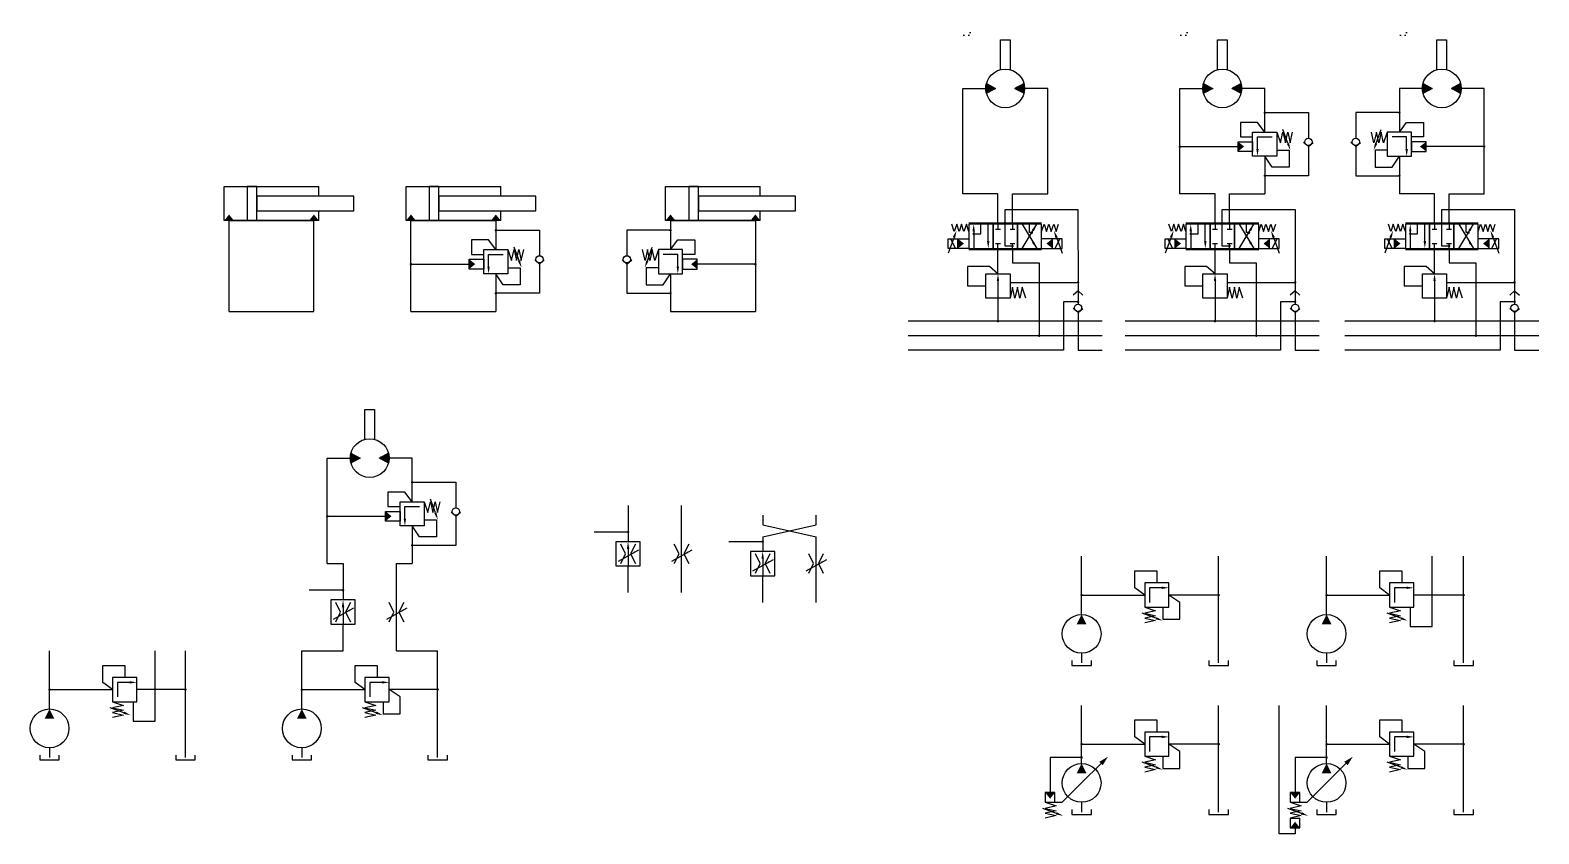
# Model space of a CAD drawing. Header units: inches. Extents: x 18 to 95.7, y 12.6 to 48.1.
# Drawn here: x 18 to 56.88, y 25.91 to 46.63 of the extents above; entities that cross this region are included whole.
import ezdxf
from ezdxf.lldxf.tags import DXFTag

# ---------------------------------------------------------------- set-up
doc = ezdxf.new("R2010")
doc.units = ezdxf.units.IN
doc.header["$LTSCALE"] = 0.25
doc.header["$MEASUREMENT"] = 0
tags = doc.linetypes.add('HIDDEN', pattern=[0.375, 0.25, -0.125]).pattern_tags.tags
tags[6:7] = [DXFTag(74, 4), DXFTag(75, 0), DXFTag(340, '0'), DXFTag(46, 1.0), DXFTag(50, 0.0), DXFTag(44, 0.0), DXFTag(45, 0.0)]
tags[4:5] = [DXFTag(74, 4), DXFTag(75, 0), DXFTag(340, '0'), DXFTag(46, 1.0), DXFTag(50, 0.0), DXFTag(44, 0.0), DXFTag(45, 0.0)]
pattern_1 = [(0, (-5.75, 0), (0.0625, 0.125), [0, -0.125])]
pattern_2 = [(45, (-5.75, 0), (-0.000883883476, 0.000883883476), [])]
pattern_3 = [(0, (-11.40625, 0), (0.0625, 0.125), [0, -0.125])]
pattern_4 = [(45, (-11.40625, 0), (-0.000883883476, 0.000883883476), [])]
pattern_5 = [(0, (-17, 0), (0.0625, 0.125), [0, -0.125])]
pattern_6 = [(45, (-17, 0), (-0.000883883476, 0.000883883476), [])]
pattern_7 = [(0, (-33.375, -9.53125), (0.0625, 0.125), [0, -0.125])]
pattern_8 = [(45, (-33.375, -9.53125), (-0.000883883476, 0.000883883476), [])]

msp = doc.modelspace()

# ---------------------------------------------------------------- hatches: boundary and pattern name
h = msp.add_hatch()
h.set_pattern_fill('DOTS', color=256, scale=2)
h.set_pattern_definition([(0, (-18.37814, 1.37706), (0.0625, 0.125), [0, -0.125])])
h.paths.add_polyline_path([(42.231, 46.627), (41.997, 46.502), (42.231, 46.377, 0.063254), (42.247, 46.502, 0.063254)])
h = msp.add_hatch()
h.set_pattern_fill('DOTS', color=256, scale=5)
h.set_pattern_definition([(0, (-17, 0), (0.15625, 0.3125), [0, -0.3125])])
h.paths.add_polyline_path([(42.231, 46.627), (41.997, 46.502), (42.231, 46.377, 0.063254), (42.247, 46.502, 0.063254)])
h = msp.add_hatch()
h.set_pattern_fill('DOTS', color=256, scale=2)
h.set_pattern_definition([(0, (-12.78439, 1.37706), (0.0625, 0.125), [0, -0.125])])
h.paths.add_polyline_path([(47.825, 46.627), (47.591, 46.502), (47.825, 46.377, 0.063254), (47.841, 46.502, 0.063254)])
h = msp.add_hatch()
h.set_pattern_fill('DOTS', color=256, scale=5)
h.set_pattern_definition([(0, (-11.40625, 0), (0.15625, 0.3125), [0, -0.3125])])
h.paths.add_polyline_path([(47.825, 46.627), (47.591, 46.502), (47.825, 46.377, 0.063254), (47.841, 46.502, 0.063254)])
h = msp.add_hatch()
h.set_pattern_fill('DOTS', color=256, scale=2)
h.set_pattern_definition([(0, (-7.12814, 1.37706), (0.0625, 0.125), [0, -0.125])])
h.paths.add_polyline_path([(53.481, 46.627), (53.247, 46.502), (53.481, 46.377, 0.063254), (53.497, 46.502, 0.063254)])
h = msp.add_hatch()
h.set_pattern_fill('DOTS', color=256, scale=5)
h.set_pattern_definition([(0, (-5.75, 0), (0.15625, 0.3125), [0, -0.3125])])
h.paths.add_polyline_path([(53.481, 46.627), (53.247, 46.502), (53.481, 46.377, 0.063254), (53.497, 46.502, 0.063254)])
h = msp.add_hatch()
h.set_pattern_fill('DOTS', color=256, scale=2)
h.set_pattern_definition(pattern_5)
h.paths.add_polyline_path([(42.641, 45.25), (42.875, 45.125), (42.641, 45, -0.063254), (42.625, 45.125, -0.063254)])
h = msp.add_hatch()
h.set_pattern_fill('DOTS', color=256)
h.set_pattern_definition([(0, (-17, 0), (0.03125, 0.0625), [0, -0.0625])])
h.paths.add_polyline_path([(42.641, 45.25), (42.875, 45.125), (42.641, 45, -0.063254), (42.625, 45.125, -0.063254)])
h = msp.add_hatch()
h.set_pattern_fill('ANSI31', color=256, scale=0.01)
h.set_pattern_definition(pattern_6)
h.paths.add_polyline_path([(42.625, 45.125, -0.063254), (42.641, 45.25), (42.875, 45.125), (42.641, 45, -0.063254)])
h = msp.add_hatch()
h.set_pattern_fill('DOTS', color=256, scale=2)
h.set_pattern_definition(pattern_5)
h.paths.add_polyline_path([(43.609, 45.25), (43.375, 45.125), (43.609, 45, 0.063254), (43.625, 45.125, 0.063254)])
h = msp.add_hatch()
h.set_pattern_fill('ANSI31', color=256, scale=0.01)
h.set_pattern_definition(pattern_6)
h.paths.add_polyline_path([(43.625, 45.125, 0.063254), (43.609, 45.25), (43.375, 45.125), (43.609, 45, 0.063254)])
h = msp.add_hatch()
h.set_pattern_fill('DOTS', color=256, scale=2)
h.set_pattern_definition(pattern_3)
h.paths.add_polyline_path([(48.235, 45.25), (48.469, 45.125), (48.235, 45, -0.063254), (48.219, 45.125, -0.063254)])
h = msp.add_hatch()
h.set_pattern_fill('DOTS', color=256)
h.set_pattern_definition([(0, (-11.40625, 0), (0.03125, 0.0625), [0, -0.0625])])
h.paths.add_polyline_path([(48.235, 45.25), (48.469, 45.125), (48.235, 45, -0.063254), (48.219, 45.125, -0.063254)])
h = msp.add_hatch()
h.set_pattern_fill('ANSI31', color=256, scale=0.01)
h.set_pattern_definition(pattern_4)
h.paths.add_polyline_path([(48.219, 45.125, -0.063254), (48.235, 45.25), (48.469, 45.125), (48.235, 45, -0.063254)])
h = msp.add_hatch()
h.set_pattern_fill('DOTS', color=256, scale=2)
h.set_pattern_definition(pattern_3)
h.paths.add_polyline_path([(49.203, 45.25), (48.969, 45.125), (49.203, 45, 0.063254), (49.219, 45.125, 0.063254)])
h = msp.add_hatch()
h.set_pattern_fill('ANSI31', color=256, scale=0.01)
h.set_pattern_definition(pattern_4)
h.paths.add_polyline_path([(49.219, 45.125, 0.063254), (49.203, 45.25), (48.969, 45.125), (49.203, 45, 0.063254)])
h = msp.add_hatch()
h.set_pattern_fill('DOTS', color=256, scale=2)
h.set_pattern_definition(pattern_1)
h.paths.add_polyline_path([(53.891, 45.25), (54.125, 45.125), (53.891, 45, -0.063254), (53.875, 45.125, -0.063254)])
h = msp.add_hatch()
h.set_pattern_fill('DOTS', color=256)
h.set_pattern_definition([(0, (-5.75, 0), (0.03125, 0.0625), [0, -0.0625])])
h.paths.add_polyline_path([(53.891, 45.25), (54.125, 45.125), (53.891, 45, -0.063254), (53.875, 45.125, -0.063254)])
h = msp.add_hatch()
h.set_pattern_fill('ANSI31', color=256, scale=0.01)
h.set_pattern_definition(pattern_2)
h.paths.add_polyline_path([(53.875, 45.125, -0.063254), (53.891, 45.25), (54.125, 45.125), (53.891, 45, -0.063254)])
h = msp.add_hatch()
h.set_pattern_fill('DOTS', color=256, scale=2)
h.set_pattern_definition(pattern_1)
h.paths.add_polyline_path([(54.859, 45.25), (54.625, 45.125), (54.859, 45, 0.063254), (54.875, 45.125, 0.063254)])
h = msp.add_hatch()
h.set_pattern_fill('ANSI31', color=256, scale=0.01)
h.set_pattern_definition(pattern_2)
h.paths.add_polyline_path([(54.875, 45.125, 0.063254), (54.859, 45.25), (54.625, 45.125), (54.859, 45, 0.063254)])
h = msp.add_hatch()
h.set_pattern_fill('DOTS', color=256, scale=2)
h.set_pattern_definition(pattern_7)
h.paths.add_polyline_path([(26.266, 35.719), (26.5, 35.594), (26.266, 35.469, -0.063254), (26.25, 35.594, -0.063254)])
h = msp.add_hatch()
h.set_pattern_fill('DOTS', color=256)
h.set_pattern_definition([(0, (-33.375, -9.53125), (0.03125, 0.0625), [0, -0.0625])])
h.paths.add_polyline_path([(26.266, 35.719), (26.5, 35.594), (26.266, 35.469, -0.063254), (26.25, 35.594, -0.063254)])
h = msp.add_hatch()
h.set_pattern_fill('ANSI31', color=256, scale=0.01)
h.set_pattern_definition(pattern_8)
h.paths.add_polyline_path([(26.25, 35.594, -0.063254), (26.266, 35.719), (26.5, 35.594), (26.266, 35.469, -0.063254)])
h = msp.add_hatch()
h.set_pattern_fill('DOTS', color=256, scale=2)
h.set_pattern_definition(pattern_7)
h.paths.add_polyline_path([(27, 35.594), (27.234, 35.469, 0.063254), (27.25, 35.594, 0.063254), (27.234, 35.719)])
h = msp.add_hatch()
h.set_pattern_fill('ANSI31', color=256, scale=0.01)
h.set_pattern_definition(pattern_8)
h.paths.add_polyline_path([(27.234, 35.469, 0.063254), (27.25, 35.594, 0.063254), (27.234, 35.719), (27, 35.594)])

# ---------------------------------------------------------------- linework, layer by layer
for p, q in [((49.5, 44), (50.125, 44)), ((49.5, 43.375), (49.5, 44)), ((50.125, 44), (50.125, 43.375)), ((53.594, 44), (52.969, 44)), ((52.969, 44), (52.969, 43.375)), ((53.594, 43.375), (53.594, 44)), ((50.125, 43.375), (49.5, 43.375)), ((52.969, 43.375), (53.594, 43.375)), ((42.188, 41.656), (44.062, 41.656)), ((42.188, 41.625), (42.188, 41)), ((42.812, 41.625), (42.188, 41.625)), ((42.812, 41.625), (42.812, 41)), ((43.438, 41.625), (42.812, 41.625)), ((42.812, 41), (42.812, 41.625)), ((43.438, 41), (43.438, 41.625)), ((43.438, 41.625), (43.438, 41)), ((44.062, 41.625), (43.438, 41.625)), ((43.438, 41), (43.438, 41.625)), ((43.562, 41), (43.938, 41.625)), ((43.562, 41.625), (43.938, 41)), ((44.062, 41), (44.062, 41.625)), ((47.781, 41.656), (49.656, 41.656)), ((47.781, 41.625), (47.781, 41)), ((48.406, 41.625), (47.781, 41.625)), ((48.406, 41.625), (48.406, 41)), ((49.031, 41.625), (48.406, 41.625)), ((48.406, 41), (48.406, 41.625)), ((49.031, 41), (49.031, 41.625)), ((49.031, 41.625), (49.031, 41)), ((49.656, 41.625), (49.031, 41.625)), ((49.031, 41), (49.031, 41.625)), ((49.156, 41), (49.531, 41.625)), ((49.156, 41.625), (49.531, 41)), ((49.656, 41), (49.656, 41.625)), ((53.438, 41.656), (55.312, 41.656)), ((53.438, 41.625), (53.438, 41)), ((54.062, 41.625), (53.438, 41.625)), ((54.062, 41.625), (54.062, 41)), ((54.688, 41.625), (54.062, 41.625)), ((54.062, 41), (54.062, 41.625)), ((54.688, 41), (54.688, 41.625)), ((54.688, 41.625), (54.688, 41)), ((55.312, 41.625), (54.688, 41.625)), ((54.688, 41), (54.688, 41.625)), ((54.812, 41), (55.188, 41.625)), ((54.812, 41.625), (55.188, 41)), ((55.312, 41), (55.312, 41.625)), ((29.688, 40.969), (30.312, 40.969)), ((29.688, 40.344), (29.688, 40.969)), ((30.312, 40.969), (30.312, 40.344)), ((34.812, 40.969), (34.188, 40.969)), ((34.188, 40.969), (34.188, 40.344)), ((34.812, 40.344), (34.812, 40.969)), ((42.188, 41), (42.812, 41)), ((42.188, 40.969), (44.062, 40.969)), ((42.812, 41), (43.438, 41)), ((43.438, 41), (44.062, 41)), ((47.781, 41), (48.406, 41)), ((47.781, 40.969), (49.656, 40.969)), ((48.406, 41), (49.031, 41)), ((49.031, 41), (49.656, 41)), ((53.438, 41), (54.062, 41)), ((53.438, 40.969), (55.312, 40.969)), ((54.062, 41), (54.688, 41)), ((54.688, 41), (55.312, 41)), ((30.312, 40.344), (29.688, 40.344)), ((34.188, 40.344), (34.812, 40.344)), ((42.625, 39.719), (42.625, 40.344)), ((42.625, 40.344), (43.25, 40.344)), ((43.25, 40.344), (43.25, 39.719)), ((48.219, 39.719), (48.219, 40.344)), ((48.219, 40.344), (48.844, 40.344)), ((48.844, 40.344), (48.844, 39.719)), ((53.875, 39.719), (53.875, 40.344)), ((53.875, 40.344), (54.5, 40.344)), ((54.5, 40.344), (54.5, 39.719)), ((43.25, 39.719), (42.625, 39.719)), ((48.844, 39.719), (48.219, 39.719)), ((54.5, 39.719), (53.875, 39.719)), ((27.531, 34.469), (28.156, 34.469)), ((27.531, 33.844), (27.531, 34.469)), ((28.156, 34.469), (28.156, 33.844)), ((28.156, 33.844), (27.531, 33.844)), ((33.094, 33.438), (33.094, 32.812)), ((33.719, 33.438), (33.094, 33.438)), ((33.719, 32.812), (33.719, 33.438)), ((33.156, 32.938), (33.682, 33.229)), ((34.531, 32.938), (35.057, 33.229)), ((36.562, 33.188), (36.562, 32.562)), ((37.188, 33.188), (36.562, 33.188)), ((37.188, 32.562), (37.188, 33.188)), ((33.094, 32.812), (33.719, 32.812)), ((36.625, 32.688), (37.151, 32.979)), ((38, 32.688), (38.526, 32.979)), ((36.562, 32.562), (37.188, 32.562)), ((46.719, 32.375), (46.719, 31.75)), ((47.344, 32.375), (46.719, 32.375)), ((47.344, 31.75), (47.344, 32.375)), ((53.031, 32.375), (53.031, 31.75)), ((53.656, 32.375), (53.031, 32.375)), ((53.656, 31.75), (53.656, 32.375)), ((25.75, 31.938), (25.75, 31.312)), ((26.375, 31.938), (25.75, 31.938)), ((26.375, 31.312), (26.375, 31.938)), ((25.812, 31.438), (26.338, 31.729)), ((27.188, 31.438), (27.713, 31.729)), ((46.719, 31.75), (47.344, 31.75)), ((53.031, 31.75), (53.656, 31.75)), ((25.75, 31.312), (26.375, 31.312)), ((44.844, 30.375), (44.844, 30.25)), ((45.344, 30.25), (45.344, 30.375)), ((48.375, 30.375), (48.375, 30.25)), ((48.875, 30.25), (48.875, 30.375)), ((51.156, 30.375), (51.156, 30.25)), ((51.656, 30.25), (51.656, 30.375)), ((54.688, 30.375), (54.688, 30.25)), ((55.188, 30.25), (55.188, 30.375)), ((20.125, 29.938), (20.125, 29.312)), ((20.75, 29.938), (20.125, 29.938)), ((20.75, 29.312), (20.75, 29.938)), ((26.625, 29.938), (26.625, 29.312)), ((27.25, 29.938), (26.625, 29.938)), ((27.25, 29.312), (27.25, 29.938)), ((44.844, 30.25), (45.344, 30.25)), ((48.375, 30.25), (48.875, 30.25)), ((51.156, 30.25), (51.656, 30.25)), ((54.688, 30.25), (55.188, 30.25)), ((20.125, 29.312), (20.75, 29.312)), ((26.625, 29.312), (27.25, 29.312)), ((46.719, 28.531), (46.719, 27.906)), ((47.344, 28.531), (46.719, 28.531)), ((47.344, 27.906), (47.344, 28.531)), ((53.031, 28.531), (53.031, 27.906)), ((53.656, 28.531), (53.031, 28.531)), ((53.656, 27.906), (53.656, 28.531)), ((18.25, 27.938), (18.25, 27.812)), ((18.25, 27.812), (18.75, 27.812)), ((18.75, 27.812), (18.75, 27.938)), ((21.75, 27.938), (21.75, 27.812)), ((21.75, 27.812), (22.25, 27.812)), ((22.25, 27.812), (22.25, 27.938)), ((24.75, 27.938), (24.75, 27.812)), ((24.75, 27.812), (25.25, 27.812)), ((25.25, 27.812), (25.25, 27.938)), ((28.25, 27.938), (28.25, 27.812)), ((28.25, 27.812), (28.75, 27.812)), ((28.75, 27.812), (28.75, 27.938)), ((46.719, 27.906), (47.344, 27.906)), ((53.031, 27.906), (53.656, 27.906)), ((44.844, 26.531), (44.844, 26.406)), ((45.344, 26.406), (45.344, 26.531)), ((48.375, 26.531), (48.375, 26.406)), ((48.875, 26.406), (48.875, 26.531)), ((51.156, 26.531), (51.156, 26.406)), ((51.656, 26.406), (51.656, 26.531)), ((54.688, 26.531), (54.688, 26.406)), ((55.188, 26.406), (55.188, 26.531)), ((44.844, 26.406), (45.344, 26.406)), ((48.375, 26.406), (48.875, 26.406)), ((50.469, 26.312), (50.719, 26.312)), ((51.156, 26.406), (51.656, 26.406)), ((54.688, 26.406), (55.188, 26.406))]:
    msp.add_line(p, q)
for points in [[(43, 45.609), (43, 46.375), (43.25, 46.375), (43.25, 45.609)], [(48.594, 45.609), (48.594, 46.375), (48.844, 46.375), (48.844, 45.609)], [(54.25, 45.609), (54.25, 46.375), (54.5, 46.375), (54.5, 45.609)], [(42.031, 42.406), (42.031, 45.125), (42.875, 45.125)], [(44.219, 42.406), (44.219, 45.125), (43.375, 45.125)], [(47.625, 42.406), (47.625, 45.125), (48.469, 45.125)], [(49.812, 44), (49.812, 45.125), (49.219, 45.125)], [(53.875, 45.125), (53.281, 45.125), (53.281, 44)], [(55.469, 42.406), (55.469, 45.125), (54.625, 45.125)], [(49.812, 44.5), (50.938, 44.5), (50.938, 43.843)], [(53.281, 44.5), (52.156, 44.5), (52.156, 43.843)], [(50.125, 44), (50.219, 43.719), (50.281, 44), (50.344, 43.719), (50.406, 44), (50.469, 43.719), (50.531, 44)], [(50.41, 43.71), (50.281, 44.062)], [(52.969, 44), (52.875, 43.719), (52.812, 44), (52.75, 43.719), (52.688, 44), (52.625, 43.719), (52.562, 44)], [(52.684, 43.71), (52.812, 44.062)], [(49.625, 43.562), (49.625, 43.875), (50, 43.875)], [(50.937, 43.624), (50.937, 42.875), (49.812, 42.875)], [(50.937, 43.624), (50.812, 43.734)], [(50.937, 43.624), (51.061, 43.734)], [(52.157, 43.624), (52.033, 43.734)], [(52.157, 43.624), (52.281, 43.734)], [(52.157, 43.624), (52.157, 42.875), (53.281, 42.875)], [(53.469, 43.562), (53.469, 43.875), (53.094, 43.875)], [(49.812, 43.375), (49.812, 42.406)], [(53.281, 43.375), (53.281, 42.406)], [(23, 42.594), (25.438, 42.594)], [(23, 41.719), (23, 42.594)], [(25.438, 42.344), (25.438, 42.594)], [(27.688, 41.719), (27.688, 42.594)], [(27.688, 42.594), (30.125, 42.594)], [(30.125, 42.344), (30.125, 42.594)], [(34.375, 42.594), (36.812, 42.594)], [(34.375, 41.719), (34.375, 42.594)], [(36.812, 42.344), (36.812, 42.594)], [(42.938, 42.406), (42.031, 42.406)], [(42.938, 41.625), (42.938, 42.406)], [(43.312, 41.625), (43.312, 42.406)], [(43.312, 42.406), (44.219, 42.406)], [(48.531, 42.406), (47.625, 42.406)], [(48.531, 41.625), (48.531, 42.406)], [(48.906, 41.625), (48.906, 42.406)], [(48.906, 42.406), (49.812, 42.406)], [(54.188, 42.406), (53.281, 42.406)], [(54.188, 41.625), (54.188, 42.406)], [(54.562, 41.625), (54.562, 42.406)], [(54.562, 42.406), (55.469, 42.406)], [(25.438, 41.719), (23, 41.719)], [(23.125, 39.375), (23.125, 41.719)], [(23.125, 41.719), (25.312, 41.719)], [(25.312, 39.375), (25.312, 41.719)], [(25.438, 41.719), (25.438, 41.969)], [(30.125, 41.719), (27.688, 41.719)], [(27.812, 39.375), (27.812, 41.719)], [(27.812, 41.719), (30, 41.719)], [(30, 41.719), (30, 40.969)], [(30.125, 41.719), (30.125, 41.969)], [(36.812, 41.719), (34.375, 41.719)], [(34.5, 41.719), (34.5, 40.969)], [(34.5, 41.719), (36.687, 41.719)], [(36.687, 41.719), (36.687, 40.344), (36.687, 39.375)], [(36.812, 41.719), (36.812, 41.969)], [(42.188, 41.438), (42.125, 41.625), (42.062, 41.438), (42, 41.625), (41.938, 41.438), (41.875, 41.625), (41.812, 41.438), (41.75, 41.625)], [(42.688, 41.188), (42.688, 41.625)], [(42.938, 41.625), (42.938, 41.5)], [(43.312, 41.625), (43.312, 41.5)], [(44.062, 41.438), (44.125, 41.625), (44.188, 41.438), (44.25, 41.625), (44.312, 41.438), (44.375, 41.625), (44.438, 41.438), (44.5, 41.625)], [(47.781, 41.438), (47.719, 41.625), (47.656, 41.438), (47.594, 41.625), (47.531, 41.438), (47.469, 41.625), (47.406, 41.438), (47.344, 41.625)], [(48.281, 41.188), (48.281, 41.625)], [(48.531, 41.625), (48.531, 41.5)], [(48.906, 41.625), (48.906, 41.5)], [(49.656, 41.438), (49.719, 41.625), (49.781, 41.438), (49.844, 41.625), (49.906, 41.438), (49.969, 41.625), (50.031, 41.438), (50.094, 41.625)], [(53.438, 41.438), (53.375, 41.625), (53.312, 41.438), (53.25, 41.625), (53.188, 41.438), (53.125, 41.625), (53.062, 41.438), (53, 41.625)], [(53.938, 41.188), (53.938, 41.625)], [(54.188, 41.625), (54.188, 41.5)], [(54.562, 41.625), (54.562, 41.5)], [(55.312, 41.438), (55.375, 41.625), (55.438, 41.438), (55.5, 41.625), (55.562, 41.438), (55.625, 41.625), (55.688, 41.438), (55.75, 41.625)], [(30, 41.469), (31.125, 41.469), (31.125, 40.812)], [(34.5, 41.469), (33.375, 41.469), (33.375, 40.812)], [(41.806, 41.286), (41.656, 40.875)], [(41.906, 41), (41.656, 41), (41.656, 41.25), (41.906, 41.25)], [(41.719, 41.25), (41.844, 41)], [(42.188, 41), (41.906, 41), (41.906, 41.25), (42.188, 41.25)], [(42.312, 41.438), (42.312, 41)], [(42.875, 41.5), (43, 41.5)], [(43.25, 41.5), (43.375, 41.5)], [(44.062, 41), (44.344, 41), (44.344, 41.25), (44.062, 41.25)], [(44.344, 41), (44.594, 41), (44.594, 41.25), (44.344, 41.25)], [(44.531, 41.25), (44.406, 41)], [(44.444, 41.286), (44.594, 40.875)], [(47.4, 41.286), (47.25, 40.875)], [(47.5, 41), (47.25, 41), (47.25, 41.25), (47.5, 41.25)], [(47.312, 41.25), (47.438, 41)], [(47.781, 41), (47.5, 41), (47.5, 41.25), (47.781, 41.25)], [(47.906, 41.438), (47.906, 41)], [(48.469, 41.5), (48.594, 41.5)], [(48.844, 41.5), (48.969, 41.5)], [(49.656, 41), (49.938, 41), (49.938, 41.25), (49.656, 41.25)], [(49.938, 41), (50.188, 41), (50.188, 41.25), (49.938, 41.25)], [(50.125, 41.25), (50, 41)], [(50.038, 41.286), (50.188, 40.875)], [(53.056, 41.286), (52.906, 40.875)], [(53.156, 41), (52.906, 41), (52.906, 41.25), (53.156, 41.25)], [(52.969, 41.25), (53.094, 41)], [(53.438, 41), (53.156, 41), (53.156, 41.25), (53.438, 41.25)], [(53.562, 41.438), (53.562, 41)], [(54.125, 41.5), (54.25, 41.5)], [(54.5, 41.5), (54.625, 41.5)], [(55.312, 41), (55.594, 41), (55.594, 41.25), (55.312, 41.25)], [(55.594, 41), (55.844, 41), (55.844, 41.25), (55.594, 41.25)], [(55.781, 41.25), (55.656, 41)], [(55.694, 41.286), (55.844, 40.875)], [(29.812, 40.531), (29.812, 40.844), (30.188, 40.844)], [(30.312, 40.969), (30.406, 40.688), (30.469, 40.969), (30.531, 40.688), (30.594, 40.969), (30.656, 40.688), (30.719, 40.969)], [(30.597, 40.679), (30.469, 41.031)], [(34.188, 40.969), (34.094, 40.688), (34.031, 40.969), (33.969, 40.688), (33.906, 40.969), (33.844, 40.688), (33.781, 40.969)], [(33.903, 40.679), (34.031, 41.031)], [(34.688, 40.531), (34.688, 40.844), (34.312, 40.844)], [(42.875, 41.125), (43, 41.125)], [(42.938, 41), (42.938, 41.125)], [(42.938, 40.344), (42.938, 41)], [(43.25, 41.125), (43.375, 41.125)], [(43.312, 41), (43.312, 41.125)], [(43.312, 41), (43.312, 40.625), (44, 40.625), (44, 38.75)], [(48.469, 41.125), (48.594, 41.125)], [(48.531, 41), (48.531, 41.125)], [(48.531, 40.344), (48.531, 41)], [(48.844, 41.125), (48.969, 41.125)], [(48.906, 41), (48.906, 41.125)], [(48.906, 41), (48.906, 40.625), (49.594, 40.625), (49.594, 38.75)], [(54.125, 41.125), (54.25, 41.125)], [(54.188, 41), (54.188, 41.125)], [(54.188, 40.344), (54.188, 41)], [(54.5, 41.125), (54.625, 41.125)], [(54.562, 41), (54.562, 41.125)], [(54.562, 41), (54.562, 40.625), (55.25, 40.625), (55.25, 38.75)], [(31.124, 40.593), (31.124, 39.844), (30, 39.844)], [(31.124, 40.593), (31, 40.702)], [(31.124, 40.593), (31.248, 40.702)], [(33.376, 40.593), (33.252, 40.702)], [(33.376, 40.593), (33.5, 40.702)], [(33.376, 40.593), (33.376, 39.844), (34.5, 39.844)], [(30, 40.344), (30, 39.375)], [(34.5, 40.344), (34.5, 39.375)], [(42.938, 40.156), (42.938, 39.719)], [(48.531, 40.156), (48.531, 39.719)], [(54.188, 40.156), (54.188, 39.719)], [(42.938, 39.719), (42.938, 39.125)], [(43.656, 39.719), (43.562, 40), (43.5, 39.719), (43.438, 40), (43.375, 39.719), (43.312, 40), (43.25, 39.719)], [(45.001, 39.906), (44.877, 39.797)], [(45.001, 39.906), (45.125, 39.797)], [(48.531, 39.719), (48.531, 39.125)], [(49.25, 39.719), (49.156, 40), (49.094, 39.719), (49.031, 40), (48.969, 39.719), (48.906, 40), (48.844, 39.719)], [(50.595, 39.906), (50.471, 39.797)], [(50.595, 39.906), (50.719, 39.797)], [(54.188, 39.719), (54.188, 39.125)], [(54.906, 39.719), (54.812, 40), (54.75, 39.719), (54.688, 40), (54.625, 39.719), (54.562, 40), (54.5, 39.719)], [(56.251, 39.906), (56.127, 39.797)], [(56.251, 39.906), (56.375, 39.797)], [(23.125, 39.375), (25.312, 39.375)], [(27.812, 39.375), (30, 39.375)], [(34.5, 39.375), (36.687, 39.375)], [(45.001, 39.344), (44.877, 39.453)], [(45.001, 39.344), (45.125, 39.453)], [(50.595, 39.344), (50.471, 39.453)], [(50.595, 39.344), (50.719, 39.453)], [(56.251, 39.344), (56.127, 39.453)], [(56.251, 39.344), (56.375, 39.453)], [(45.625, 39.125), (40.625, 39.125)], [(51.219, 39.125), (46.219, 39.125)], [(56.875, 39.125), (51.875, 39.125)], [(45.625, 38.75), (40.625, 38.75)], [(51.219, 38.75), (46.219, 38.75)], [(56.875, 38.75), (51.875, 38.75)], [(26.625, 36.078), (26.625, 36.844), (26.875, 36.844), (26.875, 36.078)], [(25.656, 32.875), (25.656, 35.594), (26.5, 35.594)], [(27.844, 34.469), (27.844, 35.594), (27.25, 35.594)], [(27.844, 34.969), (28.969, 34.969), (28.969, 34.312)], [(27.656, 34.031), (27.656, 34.344), (28.031, 34.344)], [(28.156, 34.469), (28.25, 34.188), (28.312, 34.469), (28.375, 34.188), (28.438, 34.469), (28.5, 34.188), (28.562, 34.469)], [(28.441, 34.179), (28.312, 34.531)], [(33.406, 34.375), (33.406, 33.438)], [(34.781, 32.125), (34.781, 34.375)], [(28.968, 34.093), (28.968, 33.344), (27.844, 33.344)], [(27.844, 33.844), (27.844, 32.875)], [(28.968, 34.093), (28.844, 34.202)], [(28.968, 34.093), (29.092, 34.202)], [(36.875, 34.125), (36.875, 33.875)], [(36.875, 33.562), (38.25, 33.875)], [(36.875, 33.875), (38.25, 33.562)], [(38.25, 33.875), (38.25, 34.125)], [(36.875, 33.562), (36.875, 33.188)], [(38.25, 31.875), (38.25, 33.562)], [(33.219, 32.875), (33.344, 33.125), (33.219, 33.375)], [(33.406, 33.25), (33.406, 32.812)], [(33.594, 33.375), (33.469, 33.125), (33.594, 32.875)], [(34.594, 32.875), (34.719, 33.125), (34.594, 33.375)], [(34.969, 33.375), (34.844, 33.125), (34.969, 32.875)], [(36.687, 32.625), (36.812, 32.875), (36.687, 33.125)], [(37.062, 33.125), (36.937, 32.875), (37.062, 32.625)], [(38.062, 32.625), (38.187, 32.875), (38.062, 33.125)], [(38.437, 33.125), (38.312, 32.875), (38.437, 32.625)], [(45.094, 31.562), (45.094, 33.062)], [(48.625, 30.312), (48.625, 33.062)], [(51.406, 31.562), (51.406, 33.062)], [(54.938, 30.312), (54.938, 33.062)], [(25.656, 32.875), (26.062, 32.875)], [(26.062, 32.875), (26.062, 31.938)], [(27.438, 30.625), (27.438, 32.875)], [(27.438, 32.875), (27.844, 32.875)], [(33.406, 32.125), (33.406, 32.812)], [(36.875, 33), (36.875, 32.562)], [(36.875, 31.875), (36.875, 32.562)], [(45.094, 32.062), (46.719, 32.062)], [(47.156, 32.25), (46.844, 32.25), (46.844, 31.875)], [(48.641, 32.062), (47.344, 32.062)], [(51.406, 32.062), (53.031, 32.062)], [(53.469, 32.25), (53.156, 32.25), (53.156, 31.875)], [(54.953, 32.062), (53.656, 32.062)], [(25.875, 31.375), (26, 31.625), (25.875, 31.875)], [(26.062, 31.75), (26.062, 31.312)], [(26.25, 31.875), (26.125, 31.625), (26.25, 31.375)], [(27.25, 31.375), (27.375, 31.625), (27.25, 31.875)], [(27.625, 31.875), (27.5, 31.625), (27.625, 31.375)], [(47.009, 31.465), (46.656, 31.594)], [(46.719, 31.75), (47, 31.656), (46.719, 31.594), (47, 31.531), (46.719, 31.469), (47, 31.406), (46.719, 31.344)], [(53.321, 31.465), (52.969, 31.594)], [(53.031, 31.75), (53.312, 31.656), (53.031, 31.594), (53.312, 31.531), (53.031, 31.469), (53.312, 31.406), (53.031, 31.344)], [(26.062, 30.625), (26.062, 31.312)], [(18.5, 29.125), (18.5, 30.625)], [(22, 27.875), (22, 30.625)], [(25, 29.125), (25, 30.625)], [(25, 30.625), (26.062, 30.625)], [(27.438, 30.625), (28.5, 30.625)], [(28.5, 27.875), (28.5, 30.625)], [(45.094, 30.562), (45.094, 30.312)], [(51.406, 30.562), (51.406, 30.312)], [(18.5, 29.625), (20.125, 29.625)], [(20.562, 29.812), (20.25, 29.812), (20.25, 29.438)], [(22.016, 29.625), (20.75, 29.625)], [(25, 29.625), (26.625, 29.625)], [(27.062, 29.812), (26.75, 29.812), (26.75, 29.438)], [(28.516, 29.625), (27.25, 29.625)], [(20.415, 29.028), (20.062, 29.156)], [(20.125, 29.312), (20.406, 29.219), (20.125, 29.156), (20.406, 29.094), (20.125, 29.031), (20.406, 28.969), (20.125, 28.906)], [(26.915, 29.028), (26.562, 29.156)], [(26.625, 29.312), (26.906, 29.219), (26.625, 29.156), (26.906, 29.094), (26.625, 29.031), (26.906, 28.969), (26.625, 28.906)], [(45.094, 27.719), (45.094, 29.219)], [(48.625, 26.469), (48.625, 29.219)], [(51.406, 27.719), (51.406, 29.219)], [(54.938, 26.469), (54.938, 29.219)], [(47.156, 28.406), (46.844, 28.406), (46.844, 28.031)], [(53.469, 28.406), (53.156, 28.406), (53.156, 28.031)], [(18.5, 28.125), (18.5, 27.875)], [(25, 28.125), (25, 27.875)], [(45.094, 28.219), (46.719, 28.219)], [(48.641, 28.219), (47.344, 28.219)], [(51.406, 28.219), (53.031, 28.219)], [(54.953, 28.219), (53.656, 28.219)], [(44.156, 26.719), (44.594, 26.719), (45.094, 27.219), (45.594, 27.719)], [(47.009, 27.622), (46.656, 27.75)], [(46.719, 27.906), (47, 27.812), (46.719, 27.75), (47, 27.688), (46.719, 27.625), (47, 27.562), (46.719, 27.5)], [(50.469, 26.719), (50.906, 26.719), (51.406, 27.219), (51.906, 27.719)], [(53.321, 27.622), (52.969, 27.75)], [(53.031, 27.906), (53.312, 27.812), (53.031, 27.75), (53.312, 27.688), (53.031, 27.625), (53.312, 27.562), (53.031, 27.5)], [(44.406, 26.719), (44.406, 26.969), (44.156, 26.969), (44.156, 26.719)], [(50.719, 26.719), (50.719, 26.969), (50.469, 26.969), (50.469, 26.719)], [(44.446, 26.434), (44.094, 26.562)], [(44.156, 26.719), (44.438, 26.625), (44.156, 26.562), (44.438, 26.5), (44.156, 26.438), (44.438, 26.375), (44.156, 26.312)], [(45.094, 26.719), (45.094, 26.469)], [(50.759, 26.434), (50.406, 26.562)], [(50.469, 26.719), (50.75, 26.625), (50.469, 26.562), (50.75, 26.5), (50.469, 26.438), (50.75, 26.375), (50.469, 26.312)], [(51.406, 26.719), (51.406, 26.469)], [(50.469, 26.312), (50.469, 26.062), (50.719, 26.062), (50.719, 26.312)]]:
    msp.add_lwpolyline(points)
for points, format in [([(42.641, 45, -0.127017), (42.641, 45.25), (42.875, 45.125), (42.641, 45)], "xyb"), ([(43.609, 45, 0.127017), (43.609, 45.25), (43.375, 45.125), (43.609, 45)], "xyb"), ([(48.235, 45, -0.127017), (48.235, 45.25), (48.469, 45.125), (48.235, 45)], "xyb"), ([(49.203, 45, 0.127017), (49.203, 45.25), (48.969, 45.125), (49.203, 45)], "xyb"), ([(53.891, 45, -0.127017), (53.891, 45.25), (54.125, 45.125), (53.891, 45)], "xyb"), ([(54.859, 45, 0.127017), (54.859, 45.25), (54.625, 45.125), (54.859, 45)], "xyb"), ([(49.125, 43.625, 0.25, 0, 0), (49.281, 43.625, 0, 0, 0)], "xyseb"), ([(49.625, 43.375, 0, 0.0625, 0), (49.625, 43.562, 0.0625, 0.0625, 0)], "xyseb"), ([(50.474, 43.534, 0, 0.0625, 0), (50.41, 43.71, 0.0625, 0.0625, 0)], "xyseb"), ([(52.62, 43.534, 0, 0.0625, 0), (52.684, 43.71, 0.0625, 0.0625, 0)], "xyseb"), ([(53.469, 43.375, 0, 0.0625, 0), (53.469, 43.562, 0.0625, 0.0625, 0)], "xyseb"), ([(53.969, 43.625, 0.25, 0, 0), (53.812, 43.625, 0, 0, 0)], "xyseb"), ([(23.125, 41.719, 0.25, 0, 0), (23.125, 41.875, 0, 0, 0)], "xyseb"), ([(25.312, 41.719, 0.25, 0, 0), (25.312, 41.875, 0, 0, 0)], "xyseb"), ([(27.812, 41.719, 0.25, 0, 0), (27.812, 41.875, 0, 0, 0)], "xyseb"), ([(30, 41.719, 0.25, 0, 0), (30, 41.875, 0, 0, 0)], "xyseb"), ([(34.5, 41.719, 0.25, 0, 0), (34.5, 41.875, 0, 0, 0)], "xyseb"), ([(36.687, 41.719, 0.25, 0, 0), (36.687, 41.875, 0, 0, 0)], "xyseb"), ([(42.312, 41.625, 0, 0.0625, 0), (42.312, 41.438, 0.0625, 0.0625, 0)], "xyseb"), ([(43.938, 41.625, 0, 0.0625, 0), (43.841, 41.464, 0.0625, 0.0625, 0)], "xyseb"), ([(47.906, 41.625, 0, 0.0625, 0), (47.906, 41.438, 0.0625, 0.0625, 0)], "xyseb"), ([(49.531, 41.625, 0, 0.0625, 0), (49.435, 41.464, 0.0625, 0.0625, 0)], "xyseb"), ([(53.562, 41.625, 0, 0.0625, 0), (53.562, 41.438, 0.0625, 0.0625, 0)], "xyseb"), ([(55.188, 41.625, 0, 0.0625, 0), (55.091, 41.464, 0.0625, 0.0625, 0)], "xyseb"), ([(41.87, 41.462, 0, 0.0625, 0), (41.806, 41.286, 0.0625, 0.0625, 0)], "xyseb"), ([(41.906, 41.125, 0.25, 0, 0), (42.062, 41.125, 0, 0, 0)], "xyseb"), ([(42.688, 41, 0, 0.0625, 0), (42.688, 41.188, 0.0625, 0.0625, 0)], "xyseb"), ([(44.344, 41.125, 0.25, 0, 0), (44.188, 41.125, 0, 0, 0)], "xyseb"), ([(44.38, 41.462, 0, 0.0625, 0), (44.444, 41.286, 0.0625, 0.0625, 0)], "xyseb"), ([(47.464, 41.462, 0, 0.0625, 0), (47.4, 41.286, 0.0625, 0.0625, 0)], "xyseb"), ([(47.5, 41.125, 0.25, 0, 0), (47.656, 41.125, 0, 0, 0)], "xyseb"), ([(48.281, 41, 0, 0.0625, 0), (48.281, 41.188, 0.0625, 0.0625, 0)], "xyseb"), ([(49.938, 41.125, 0.25, 0, 0), (49.781, 41.125, 0, 0, 0)], "xyseb"), ([(49.974, 41.462, 0, 0.0625, 0), (50.038, 41.286, 0.0625, 0.0625, 0)], "xyseb"), ([(53.12, 41.462, 0, 0.0625, 0), (53.056, 41.286, 0.0625, 0.0625, 0)], "xyseb"), ([(53.156, 41.125, 0.25, 0, 0), (53.312, 41.125, 0, 0, 0)], "xyseb"), ([(53.938, 41, 0, 0.0625, 0), (53.938, 41.188, 0.0625, 0.0625, 0)], "xyseb"), ([(55.594, 41.125, 0.25, 0, 0), (55.438, 41.125, 0, 0, 0)], "xyseb"), ([(55.63, 41.462, 0, 0.0625, 0), (55.694, 41.286, 0.0625, 0.0625, 0)], "xyseb"), ([(43.938, 41, 0, 0.0625, 0), (43.841, 41.161, 0.0625, 0.0625, 0)], "xyseb"), ([(49.531, 41, 0, 0.0625, 0), (49.435, 41.161, 0.0625, 0.0625, 0)], "xyseb"), ([(55.188, 41, 0, 0.0625, 0), (55.091, 41.161, 0.0625, 0.0625, 0)], "xyseb"), ([(29.312, 40.594, 0.25, 0, 0), (29.469, 40.594, 0, 0, 0)], "xyseb"), ([(29.812, 40.344, 0, 0.0625, 0), (29.812, 40.531, 0.0625, 0.0625, 0)], "xyseb"), ([(30.661, 40.503, 0, 0.0625, 0), (30.597, 40.679, 0.0625, 0.0625, 0)], "xyseb"), ([(33.839, 40.503, 0, 0.0625, 0), (33.903, 40.679, 0.0625, 0.0625, 0)], "xyseb"), ([(34.688, 40.344, 0, 0.0625, 0), (34.688, 40.531, 0.0625, 0.0625, 0)], "xyseb"), ([(35.188, 40.594, 0.25, 0, 0), (35.031, 40.594, 0, 0, 0)], "xyseb"), ([(42.938, 40.344, 0, 0.0625, 0), (42.938, 40.156, 0.0625, 0.0625, 0)], "xyseb"), ([(48.531, 40.344, 0, 0.0625, 0), (48.531, 40.156, 0.0625, 0.0625, 0)], "xyseb"), ([(54.188, 40.344, 0, 0.0625, 0), (54.188, 40.156, 0.0625, 0.0625, 0)], "xyseb"), ([(26.266, 35.469, -0.127017), (26.266, 35.719), (26.5, 35.594), (26.266, 35.469)], "xyb"), ([(27.234, 35.469, 0.127017), (27.234, 35.719), (27, 35.594), (27.234, 35.469)], "xyb"), ([(27.156, 34.094, 0.25, 0, 0), (27.312, 34.094, 0, 0, 0)], "xyseb"), ([(28.505, 34.003, 0, 0.0625, 0), (28.441, 34.179, 0.0625, 0.0625, 0)], "xyseb"), ([(27.656, 33.844, 0, 0.0625, 0), (27.656, 34.031, 0.0625, 0.0625, 0)], "xyseb"), ([(33.406, 33.438, 0, 0.0625, 0), (33.406, 33.25, 0.0625, 0.0625, 0)], "xyseb"), ([(33.682, 33.229, 0, 0.0425, 0), (33.547, 33.154, 0.0425, 0.0425, 0)], "xyseb"), ([(35.057, 33.229, 0, 0.0425, 0), (34.922, 33.154, 0.0425, 0.0425, 0)], "xyseb"), ([(36.875, 33.188, 0, 0.0625, 0), (36.875, 33, 0.0625, 0.0625, 0)], "xyseb"), ([(37.151, 32.979, 0, 0.0425, 0), (37.015, 32.904, 0.0425, 0.0425, 0)], "xyseb"), ([(38.526, 32.979, 0, 0.0425, 0), (38.39, 32.904, 0.0425, 0.0425, 0)], "xyseb"), ([(47.344, 32.25, 0, 0.0625, 0), (47.156, 32.25, 0.0625, 0.0625, 0)], "xyseb"), ([(53.656, 32.25, 0, 0.0625, 0), (53.469, 32.25, 0.0625, 0.0625, 0)], "xyseb"), ([(26.062, 31.938, 0, 0.0625, 0), (26.062, 31.75, 0.0625, 0.0625, 0)], "xyseb"), ([(26.338, 31.729, 0, 0.0425, 0), (26.203, 31.654, 0.0425, 0.0425, 0)], "xyseb"), ([(27.713, 31.729, 0, 0.0425, 0), (27.578, 31.654, 0.0425, 0.0425, 0)], "xyseb"), ([(45.094, 31.312, 0.25, 0, 0), (45.094, 31.562, 0, 0, 0)], "xyseb"), ([(47.185, 31.401, 0, 0.0625, 0), (47.009, 31.465, 0.0625, 0.0625, 0)], "xyseb"), ([(51.406, 31.312, 0.25, 0, 0), (51.406, 31.562, 0, 0, 0)], "xyseb"), ([(53.497, 31.401, 0, 0.0625, 0), (53.321, 31.465, 0.0625, 0.0625, 0)], "xyseb"), ([(20.75, 29.812, 0, 0.0625, 0), (20.562, 29.812, 0.0625, 0.0625, 0)], "xyseb"), ([(27.25, 29.812, 0, 0.0625, 0), (27.062, 29.812, 0.0625, 0.0625, 0)], "xyseb"), ([(18.5, 28.875, 0.25, 0, 0), (18.5, 29.125, 0, 0, 0)], "xyseb"), ([(25, 28.875, 0.25, 0, 0), (25, 29.125, 0, 0, 0)], "xyseb"), ([(20.591, 28.964, 0, 0.0625, 0), (20.415, 29.028, 0.0625, 0.0625, 0)], "xyseb"), ([(27.091, 28.964, 0, 0.0625, 0), (26.915, 29.028, 0.0625, 0.0625, 0)], "xyseb"), ([(47.344, 28.406, 0, 0.0625, 0), (47.156, 28.406, 0.0625, 0.0625, 0)], "xyseb"), ([(53.656, 28.406, 0, 0.0625, 0), (53.469, 28.406, 0.0625, 0.0625, 0)], "xyseb"), ([(45.094, 27.469, 0.25, 0, 0), (45.094, 27.719, 0, 0, 0)], "xyseb"), ([(45.594, 27.719, 0.125, 0, 0), (45.771, 27.896, 0, 0, 0)], "xyseb"), ([(47.185, 27.558, 0, 0.0625, 0), (47.009, 27.622, 0.0625, 0.0625, 0)], "xyseb"), ([(51.406, 27.469, 0.25, 0, 0), (51.406, 27.719, 0, 0, 0)], "xyseb"), ([(51.906, 27.719, 0.125, 0, 0), (52.083, 27.896, 0, 0, 0)], "xyseb"), ([(53.497, 27.558, 0, 0.0625, 0), (53.321, 27.622, 0.0625, 0.0625, 0)], "xyseb"), ([(44.281, 26.969, 0.25, 0, 0), (44.281, 26.812, 0, 0, 0)], "xyseb"), ([(50.594, 26.969, 0.25, 0, 0), (50.594, 26.812, 0, 0, 0)], "xyseb"), ([(44.622, 26.37, 0, 0.0625, 0), (44.446, 26.434, 0.0625, 0.0625, 0)], "xyseb"), ([(50.935, 26.37, 0, 0.0625, 0), (50.759, 26.434, 0.0625, 0.0625, 0)], "xyseb"), ([(50.594, 26.062, 0.25, 0, 0), (50.594, 26.219, 0, 0, 0)], "xyseb")]:
    msp.add_lwpolyline(points, format=format)
at = {"const_width": 0.0312}
for points in [[(49.828, 44.5, -1), (49.797, 44.5, -1)], [(53.266, 44.5, 1), (53.297, 44.5, 1)], [(47.609, 43.625, 1), (47.641, 43.625, 1)], [(55.484, 43.625, -1), (55.453, 43.625, -1)], [(49.828, 42.875, -1), (49.797, 42.875, -1)], [(53.266, 42.875, 1), (53.297, 42.875, 1)], [(30.016, 41.469, -1), (29.984, 41.469, -1)], [(34.484, 41.469, 1), (34.516, 41.469, 1)], [(42.297, 41.375, 1), (42.328, 41.375, 1)], [(43.797, 41.406, 1), (43.828, 41.406, 1)], [(47.891, 41.375, 1), (47.922, 41.375, 1)], [(49.391, 41.406, 1), (49.422, 41.406, 1)], [(53.547, 41.375, 1), (53.578, 41.375, 1)], [(55.047, 41.406, 1), (55.078, 41.406, 1)], [(43.297, 41.062, 1), (43.328, 41.062, 1)], [(48.891, 41.062, 1), (48.922, 41.062, 1)], [(54.547, 41.062, 1), (54.578, 41.062, 1)], [(27.797, 40.594, 1), (27.828, 40.594, 1)], [(36.703, 40.594, -1), (36.672, 40.594, -1)], [(45.017, 40.125, -1), (44.985, 40.125, -1)], [(50.61, 40.125, -1), (50.579, 40.125, -1)], [(56.267, 40.125, -1), (56.235, 40.125, -1)], [(30.016, 39.844, -1), (29.984, 39.844, -1)], [(34.484, 39.844, 1), (34.516, 39.844, 1)], [(45.017, 39.625, -1), (44.985, 39.625, -1)], [(50.61, 39.625, -1), (50.579, 39.625, -1)], [(56.267, 39.625, -1), (56.235, 39.625, -1)], [(42.922, 39.125, 1), (42.953, 39.125, 1)], [(48.516, 39.125, 1), (48.547, 39.125, 1)], [(54.172, 39.125, 1), (54.203, 39.125, 1)], [(43.984, 38.75, 1), (44.016, 38.75, 1)], [(49.578, 38.75, 1), (49.609, 38.75, 1)], [(55.234, 38.75, 1), (55.266, 38.75, 1)], [(27.859, 34.969, -1), (27.828, 34.969, -1)], [(25.641, 34.094, 1), (25.672, 34.094, 1)], [(33.391, 33.688, 1), (33.422, 33.688, 1)], [(36.859, 33.438, 1), (36.891, 33.438, 1)], [(27.859, 33.344, -1), (27.828, 33.344, -1)], [(26.047, 32.188, 1), (26.078, 32.188, 1)], [(45.078, 32.062, 1), (45.109, 32.062, 1)], [(48.609, 32.062, 1), (48.641, 32.062, 1)], [(51.391, 32.062, 1), (51.422, 32.062, 1)], [(54.922, 32.062, 1), (54.953, 32.062, 1)], [(18.484, 29.625, 1), (18.516, 29.625, 1)], [(21.984, 29.625, 1), (22.016, 29.625, 1)], [(24.984, 29.625, 1), (25.016, 29.625, 1)], [(28.484, 29.625, 1), (28.516, 29.625, 1)], [(45.078, 28.219, 1), (45.109, 28.219, 1)], [(48.609, 28.219, 1), (48.641, 28.219, 1)], [(51.391, 28.219, 1), (51.422, 28.219, 1)], [(54.922, 28.219, 1), (54.953, 28.219, 1)], [(45.078, 27.875, 1), (45.109, 27.875, 1)], [(51.391, 27.875, 1), (51.422, 27.875, 1)], [(51.391, 27.875, 1), (51.422, 27.875, 1)]]:
    msp.add_lwpolyline(points, format="xyb", close=True, dxfattribs=at)
at = {"color": 1, "linetype": 'HIDDEN', "flags": 128}
for points in [[(49.812, 44), (49.625, 44.25), (49.188, 44.25), (49.188, 43.875), (49.5, 43.875)], [(53.281, 44), (53.469, 44.25), (53.906, 44.25), (53.906, 43.875), (53.594, 43.875)], [(47.625, 43.625), (48.344, 43.625), (48.875, 43.625), (49.125, 43.625)], [(55.469, 43.625), (54.75, 43.625), (54.219, 43.625), (53.969, 43.625)], [(30, 40.969), (29.812, 41.219), (29.375, 41.219), (29.375, 40.844), (29.688, 40.844)], [(34.5, 40.969), (34.688, 41.219), (35.125, 41.219), (35.125, 40.844), (34.812, 40.844)], [(27.812, 40.594), (28.531, 40.594), (29.062, 40.594), (29.312, 40.594)], [(36.687, 40.594), (35.969, 40.594), (35.438, 40.594), (35.188, 40.594)], [(27.844, 34.469), (27.656, 34.719), (27.219, 34.719), (27.219, 34.344), (27.531, 34.344)], [(25.656, 34.094), (26.375, 34.094), (26.906, 34.094), (27.156, 34.094)], [(46.719, 32.062), (46.469, 32.25), (46.469, 32.688), (47.031, 32.688), (47.031, 32.375)], [(53.031, 32.062), (52.781, 32.25), (52.781, 32.688), (53.344, 32.688), (53.344, 32.375)], [(20.125, 29.625), (19.875, 29.812), (19.875, 30.25), (20.438, 30.25), (20.438, 29.938)], [(26.625, 29.625), (26.375, 29.812), (26.375, 30.25), (26.938, 30.25), (26.938, 29.938)], [(46.719, 28.219), (46.469, 28.406), (46.469, 28.844), (47.031, 28.844), (47.031, 28.531)], [(53.031, 28.219), (52.781, 28.406), (52.781, 28.844), (53.344, 28.844), (53.344, 28.531)]]:
    msp.add_lwpolyline(points, dxfattribs=at)
for points in [[(49.5, 43.5), (49.125, 43.5), (49.125, 43.75), (49.5, 43.75)], [(53.594, 43.5), (53.969, 43.5), (53.969, 43.75), (53.594, 43.75)], [(23.594, 42.594), (23.594, 41.719), (23.844, 41.719), (23.844, 42.594)], [(28.281, 42.594), (28.281, 41.719), (28.531, 41.719), (28.531, 42.594)], [(34.969, 42.594), (34.969, 41.719), (35.219, 41.719), (35.219, 42.594)], [(23.844, 41.969), (26.344, 41.969), (26.344, 42.344), (23.844, 42.344)], [(28.531, 41.969), (31.031, 41.969), (31.031, 42.344), (28.531, 42.344)], [(35.219, 41.969), (37.719, 41.969), (37.719, 42.344), (35.219, 42.344)], [(29.688, 40.469), (29.312, 40.469), (29.312, 40.719), (29.688, 40.719)], [(34.812, 40.469), (35.188, 40.469), (35.188, 40.719), (34.812, 40.719)], [(27.531, 33.969), (27.156, 33.969), (27.156, 34.219), (27.531, 34.219)]]:
    msp.add_lwpolyline(points, close=True)
at = {"color": 1, "linetype": 'HIDDEN'}
for points in [[(50.125, 43.531), (50.438, 43.531), (50.438, 43.094), (50, 43.094), (49.812, 43.375)], [(52.969, 43.531), (52.656, 43.531), (52.656, 43.094), (53.094, 43.094), (53.281, 43.375)], [(43.125, 41.625), (43.125, 42), (45, 42), (45.001, 39.906)], [(48.719, 41.625), (48.719, 42), (50.594, 42), (50.595, 39.906)], [(54.375, 41.625), (54.375, 42), (56.25, 42), (56.251, 39.906)], [(42.312, 41.375), (42.5, 41.375), (42.5, 41.625)], [(43.312, 41.062), (43.125, 41.062), (43.125, 41.625)], [(43.812, 41.406), (43.75, 41.406), (43.75, 41.625)], [(47.906, 41.375), (48.094, 41.375), (48.094, 41.625)], [(48.906, 41.062), (48.719, 41.062), (48.719, 41.625)], [(49.406, 41.406), (49.344, 41.406), (49.344, 41.625)], [(53.562, 41.375), (53.75, 41.375), (53.75, 41.625)], [(54.562, 41.062), (54.375, 41.062), (54.375, 41.625)], [(55.062, 41.406), (55, 41.406), (55, 41.625)], [(30.312, 40.5), (30.625, 40.5), (30.625, 40.062), (30.188, 40.062), (30, 40.344)], [(34.188, 40.5), (33.875, 40.5), (33.875, 40.062), (34.312, 40.062), (34.5, 40.344)], [(42.938, 40.344), (42.719, 40.531), (42.156, 40.531), (42.156, 40.031), (42.625, 40.031)], [(48.531, 40.344), (48.312, 40.531), (47.75, 40.531), (47.75, 40.031), (48.219, 40.031)], [(54.188, 40.344), (53.969, 40.531), (53.406, 40.531), (53.406, 40.031), (53.875, 40.031)], [(43.25, 40.125), (45.001, 40.125)], [(48.844, 40.125), (50.595, 40.125)], [(54.5, 40.125), (56.251, 40.125)], [(45.001, 39.906), (45.001, 39.562)], [(50.595, 39.906), (50.595, 39.562)], [(56.251, 39.906), (56.251, 39.562)], [(45.001, 39.625), (44.625, 39.625), (44.625, 38.375)], [(45.001, 39.594), (45.001, 39.562)], [(45.001, 39.344), (45.001, 38.375), (45.625, 38.375)], [(50.595, 39.625), (50.219, 39.625), (50.219, 38.375)], [(50.595, 39.594), (50.595, 39.562)], [(50.595, 39.344), (50.595, 38.375), (51.219, 38.375)], [(56.251, 39.625), (55.875, 39.625), (55.875, 38.375)], [(56.251, 39.594), (56.251, 39.562)], [(56.251, 39.344), (56.251, 38.375), (56.875, 38.375)], [(44.625, 38.375), (40.625, 38.375)], [(50.219, 38.375), (46.219, 38.375)], [(55.875, 38.375), (51.875, 38.375)], [(28.156, 34), (28.469, 34), (28.469, 33.562), (28.031, 33.562), (27.844, 33.844)], [(33.406, 33.688), (32.531, 33.688)], [(36.875, 33.438), (36, 33.438)], [(53.562, 31.75), (53.562, 31.25), (54.125, 31.25), (54.125, 33.062)], [(26.062, 32.188), (25.188, 32.188)], [(47.188, 31.75), (47.188, 31.438), (47.625, 31.438), (47.625, 31.875), (47.344, 32.062)], [(20.656, 29.312), (20.656, 28.812), (21.219, 28.812), (21.219, 30.625)], [(27.094, 29.312), (27.094, 29), (27.531, 29), (27.531, 29.438), (27.25, 29.625)], [(50.594, 26.062), (50.594, 25.906), (50.188, 25.906), (50.188, 27.594), (50.188, 29.219)], [(47.188, 27.906), (47.188, 27.594), (47.625, 27.594), (47.625, 28.031), (47.344, 28.219)], [(53.5, 27.906), (53.5, 27.594), (53.938, 27.594), (53.938, 28.031), (53.656, 28.219)], [(45.094, 27.875), (44.281, 27.875), (44.281, 26.969)], [(51.406, 27.875), (50.594, 27.875), (50.594, 26.969)]]:
    msp.add_lwpolyline(points, dxfattribs=at)
for centre, radius in [((43.125, 45.125), 0.5), ((48.719, 45.125), 0.5), ((54.375, 45.125), 0.5), ((50.937, 43.749), 0.0938), ((52.157, 43.749), 0.0938), ((31.124, 40.718), 0.0938), ((33.376, 40.718), 0.0938), ((45.001, 39.469), 0.0938), ((50.595, 39.469), 0.0938), ((56.251, 39.469), 0.0938), ((26.75, 35.594), 0.5), ((28.968, 34.218), 0.0938), ((45.094, 31.062), 0.5), ((51.406, 31.062), 0.5), ((18.5, 28.625), 0.5), ((25, 28.625), 0.5), ((45.094, 27.219), 0.5), ((51.406, 27.219), 0.5)]:
    msp.add_circle(centre, radius)

doc.saveas('drawing.dxf')
